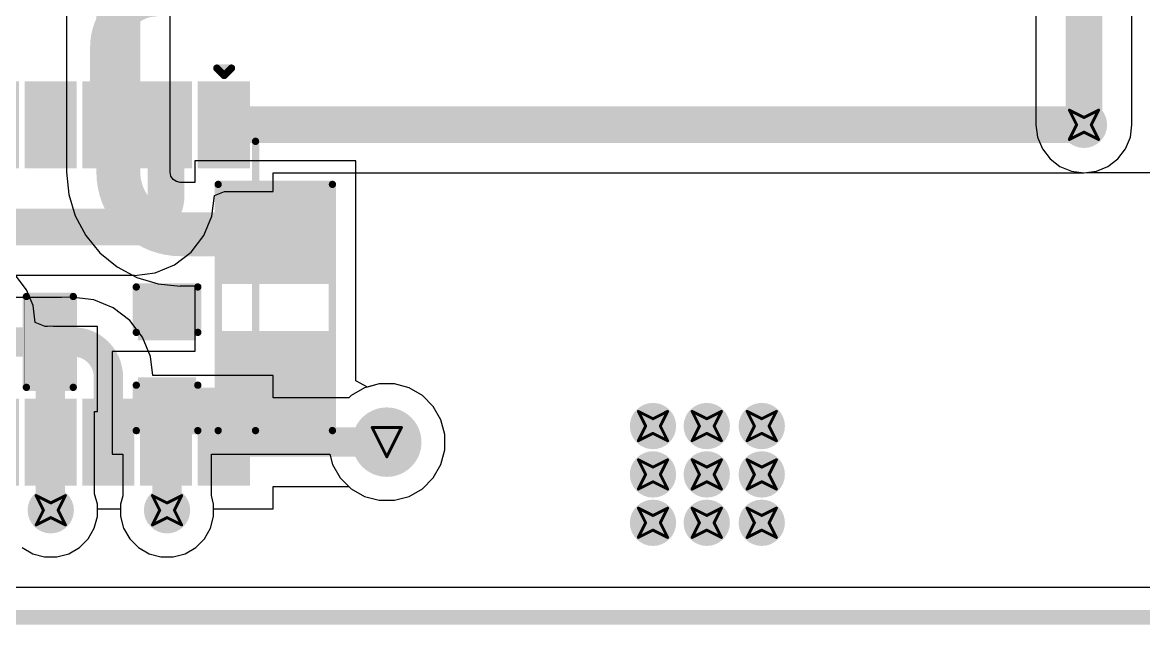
# Model space of a CAD drawing. Header units: inches. Extents: x 0 to 213, y 0 to 212.
# Drawn here: x 1.997 to 2.763, y -0.005 to 0.406 of the extents above; entities that cross this region are included whole.
import ezdxf

# ---------------------------------------------------------------- set-up
doc = ezdxf.new("R2010")
doc.units = ezdxf.units.IN
doc.header["$MEASUREMENT"] = 0
for name, color, linetype in [('Board Outline', 216, 'Continuous'), ('Bottom Layer', 5, 'Continuous'), ('Bottom Overlay', 54, 'Continuous'), ('Bottom Paste', 16, 'Continuous'), ('Bottom Solder', 6, 'Continuous'), ('Drill Drawing', 1, 'Continuous'), ('Multi-Layer', 9, 'Continuous'), ('Pad Holes', 156, 'Continuous'), ('Top Layer', 1, 'Continuous'), ('Top Overlay', 2, 'Continuous'), ('Top Paste', 8, 'Continuous'), ('Top Solder', 216, 'Continuous'), ('Via Holes', 16, 'Continuous')]:
    doc.layers.add(name, color=color, linetype=linetype)

# ---------------------------------------------------------------- blocks, each defined once
blk = doc.blocks.new('R___0402_B_26')
at = {"layer": 'Bottom Layer'}
for points in [[(-0.0095, 0.0125), (-0.0095, -0.0125), (-0.0275, -0.0125), (-0.0275, 0.0125)], [(0.0275, 0.0125), (0.0275, -0.0125), (0.0095, -0.0125), (0.0095, 0.0125)]]:
    blk.add_hatch(color=5, dxfattribs=at).paths.add_polyline_path(points)
at = {"layer": 'Bottom Paste'}
for points in [[(-0.0095, 0.0125), (-0.0095, -0.0125), (-0.0275, -0.0125), (-0.0275, 0.0125)], [(0.0275, 0.0125), (0.0275, -0.0125), (0.0095, -0.0125), (0.0095, 0.0125)]]:
    blk.add_hatch(color=16, dxfattribs=at).paths.add_polyline_path(points)
at = {"layer": 'Bottom Solder'}
for points in [[(-0.00733, 0.01467), (-0.00733, -0.01467), (-0.02967, -0.01467), (-0.02967, 0.01467)], [(0.02967, 0.01467), (0.02967, -0.01467), (0.00733, -0.01467), (0.00733, 0.01467)]]:
    blk.add_hatch(color=6, dxfattribs=at).paths.add_polyline_path(points)
at = {"layer": 'Bottom Overlay'}
for points, const_width in [([(-0.031, 0.016), (-0.031, -0.016)], 0.005), ([(-0.031, 0.016), (0.031, 0.016)], 0.005), ([(-0.032, 0.017), (0.032, 0.017)], 0.000127), ([(0.031, 0.016), (0.031, -0.016)], 0.005), ([(-0.031, -0.016), (0.031, -0.016)], 0.005)]:
    blk.add_lwpolyline(points, dxfattribs=dict(at, const_width=const_width))
for points, const_width in [([(-0.03225, 0.016, 1), (-0.02975, 0.016, 1)], 0.0025), ([(-0.03225, 0.016, 1), (-0.02975, 0.016, 1)], 0.0025), ([(-0.03203, 0.017, 1), (-0.03197, 0.017, 1)], 0.0000635), ([(0.02975, 0.016, 1), (0.03225, 0.016, 1)], 0.0025), ([(0.02975, 0.016, 1), (0.03225, 0.016, 1)], 0.0025), ([(0.03197, 0.017, 1), (0.03203, 0.017, 1)], 0.0000635), ([(-0.03225, -0.016, 1), (-0.02975, -0.016, 1)], 0.0025), ([(-0.03225, -0.016, 1), (-0.02975, -0.016, 1)], 0.0025), ([(0.02975, -0.016, 1), (0.03225, -0.016, 1)], 0.0025), ([(0.02975, -0.016, 1), (0.03225, -0.016, 1)], 0.0025)]:
    blk.add_lwpolyline(points, format="xyb", close=True, dxfattribs=dict(at, const_width=const_width))
blk = doc.blocks.new('R___1206_B_28')
at = {"layer": 'Bottom Layer'}
for points in [[(-0.08, 0.035), (-0.02, 0.035), (-0.02, -0.035), (-0.08, -0.035)], [(0.02, 0.035), (0.08, 0.035), (0.08, -0.035), (0.02, -0.035)]]:
    blk.add_hatch(color=5, dxfattribs=at).paths.add_polyline_path(points)
at = {"layer": 'Bottom Paste'}
for points in [[(-0.08, 0.035), (-0.02, 0.035), (-0.02, -0.035), (-0.08, -0.035)], [(0.02, 0.035), (0.08, 0.035), (0.08, -0.035), (0.02, -0.035)]]:
    blk.add_hatch(color=16, dxfattribs=at).paths.add_polyline_path(points)
at = {"layer": 'Bottom Solder'}
for points in [[(-0.084, 0.039), (-0.016, 0.039), (-0.016, -0.039), (-0.084, -0.039)], [(0.016, 0.039), (0.084, 0.039), (0.084, -0.039), (0.016, -0.039)]]:
    blk.add_hatch(color=6, dxfattribs=at).paths.add_polyline_path(points)
at = {"layer": 'Bottom Overlay', "const_width": 0.005}
for points in [[(-0.084, 0.039), (0.084, 0.039)], [(-0.084, 0.039), (-0.084, -0.039)], [(0.084, 0.039), (0.084, -0.039)], [(-0.084, -0.039), (0.084, -0.039)]]:
    blk.add_lwpolyline(points, dxfattribs=at)
at = {"layer": 'Bottom Overlay', "const_width": 0.0025}
for points in [[(-0.08525, 0.039, 1), (-0.08275, 0.039, 1)], [(-0.08525, 0.039, 1), (-0.08275, 0.039, 1)], [(0.08275, 0.039, 1), (0.08525, 0.039, 1)], [(0.08275, 0.039, 1), (0.08525, 0.039, 1)], [(-0.08525, -0.039, 1), (-0.08275, -0.039, 1)], [(-0.08525, -0.039, 1), (-0.08275, -0.039, 1)], [(0.08275, -0.039, 1), (0.08525, -0.039, 1)], [(0.08275, -0.039, 1), (0.08525, -0.039, 1)]]:
    blk.add_lwpolyline(points, format="xyb", close=True, dxfattribs=at)
blk = doc.blocks.new('SOP_10_35')
at = {"layer": 'Top Layer'}
for points in [[(-0.13386, 0.09252), (-0.08268, 0.09252), (-0.08268, 0.06496), (-0.13386, 0.06496)], [(0.08268, 0.09252), (0.13386, 0.09252), (0.13386, 0.06496), (0.08268, 0.06496)], [(-0.13386, 0.05315), (-0.08268, 0.05315), (-0.08268, 0.02559), (-0.13386, 0.02559)], [(0.08268, 0.05315), (0.13386, 0.05315), (0.13386, 0.02559), (0.08268, 0.02559)], [(-0.13386, 0.01378), (-0.08268, 0.01378), (-0.08268, -0.01378), (-0.13386, -0.01378)], [(0.08268, 0.01378), (0.13386, 0.01378), (0.13386, -0.01378), (0.08268, -0.01378)], [(-0.13386, -0.02559), (-0.08268, -0.02559), (-0.08268, -0.05315), (-0.13386, -0.05315)], [(0.08268, -0.02559), (0.13386, -0.02559), (0.13386, -0.05315), (0.08268, -0.05315)], [(-0.13386, -0.06496), (-0.08268, -0.06496), (-0.08268, -0.09252), (-0.13386, -0.09252)], [(0.08268, -0.06496), (0.13386, -0.06496), (0.13386, -0.09252), (0.08268, -0.09252)]]:
    blk.add_hatch(color=1, dxfattribs=at).paths.add_polyline_path(points)
at = {"layer": 'Top Paste'}
for points in [[(-0.13386, 0.09252), (-0.08268, 0.09252), (-0.08268, 0.06496), (-0.13386, 0.06496)], [(0.08268, 0.09252), (0.13386, 0.09252), (0.13386, 0.06496), (0.08268, 0.06496)], [(-0.13386, 0.05315), (-0.08268, 0.05315), (-0.08268, 0.02559), (-0.13386, 0.02559)], [(0.08268, 0.05315), (0.13386, 0.05315), (0.13386, 0.02559), (0.08268, 0.02559)], [(-0.13386, 0.01378), (-0.08268, 0.01378), (-0.08268, -0.01378), (-0.13386, -0.01378)], [(0.08268, 0.01378), (0.13386, 0.01378), (0.13386, -0.01378), (0.08268, -0.01378)], [(-0.13386, -0.02559), (-0.08268, -0.02559), (-0.08268, -0.05315), (-0.13386, -0.05315)], [(0.08268, -0.02559), (0.13386, -0.02559), (0.13386, -0.05315), (0.08268, -0.05315)], [(-0.13386, -0.06496), (-0.08268, -0.06496), (-0.08268, -0.09252), (-0.13386, -0.09252)], [(0.08268, -0.06496), (0.13386, -0.06496), (0.13386, -0.09252), (0.08268, -0.09252)]]:
    blk.add_hatch(color=8, dxfattribs=at).paths.add_polyline_path(points)
at = {"layer": 'Top Solder'}
for points in [[(-0.13786, 0.09652), (-0.07868, 0.09652), (-0.07868, 0.06096), (-0.13786, 0.06096)], [(0.07868, 0.09652), (0.13786, 0.09652), (0.13786, 0.06096), (0.07868, 0.06096)], [(-0.13786, 0.05715), (-0.07868, 0.05715), (-0.07868, 0.02159), (-0.13786, 0.02159)], [(0.07868, 0.05715), (0.13786, 0.05715), (0.13786, 0.02159), (0.07868, 0.02159)], [(-0.13786, 0.01778), (-0.07868, 0.01778), (-0.07868, -0.01778), (-0.13786, -0.01778)], [(0.07868, 0.01778), (0.13786, 0.01778), (0.13786, -0.01778), (0.07868, -0.01778)], [(-0.13786, -0.02159), (-0.07868, -0.02159), (-0.07868, -0.05715), (-0.13786, -0.05715)], [(0.07868, -0.02159), (0.13786, -0.02159), (0.13786, -0.05715), (0.07868, -0.05715)], [(-0.13786, -0.06096), (-0.07868, -0.06096), (-0.07868, -0.09652), (-0.13786, -0.09652)], [(0.07868, -0.06096), (0.13786, -0.06096), (0.13786, -0.09652), (0.07868, -0.09652)]]:
    blk.add_hatch(color=216, dxfattribs=at).paths.add_polyline_path(points)
at = {"layer": 'Top Overlay', "const_width": 0.005}
for points in [[(0.10039, 0.10039), (-0.097, 0.10039)], [(-0.14196, 0.079), (-0.14696, 0.084)], [(-0.14696, 0.074), (-0.14696, 0.084)], [(-0.14696, 0.074), (-0.14196, 0.079)], [(0.10039, -0.10039), (-0.097, -0.10039)]]:
    blk.add_lwpolyline(points, dxfattribs=at)
at = {"layer": 'Top Overlay', "const_width": 0.0025}
for points in [[(-0.09825, 0.10039, 1), (-0.09575, 0.10039, 1)], [(0.09914, 0.10039, 1), (0.10164, 0.10039, 1)], [(-0.14821, 0.084, 1), (-0.14571, 0.084, 1)], [(-0.14821, 0.084, 1), (-0.14571, 0.084, 1)], [(-0.14321, 0.079, 1), (-0.14071, 0.079, 1)], [(-0.14321, 0.079, 1), (-0.14071, 0.079, 1)], [(-0.14821, 0.074, 1), (-0.14571, 0.074, 1)], [(-0.14821, 0.074, 1), (-0.14571, 0.074, 1)], [(-0.09825, -0.10039, 1), (-0.09575, -0.10039, 1)], [(0.09914, -0.10039, 1), (0.10164, -0.10039, 1)]]:
    blk.add_lwpolyline(points, format="xyb", close=True, dxfattribs=at)
blk = doc.blocks.new('0_5___T____P___39')
at = {"layer": 'Bottom Layer'}
h = blk.add_hatch(color=5, dxfattribs=at)
edge = h.paths.add_edge_path()
edge.add_arc((0, 0), 0.01969, 0, 360)
at = {"layer": 'Bottom Solder'}
h = blk.add_hatch(color=6, dxfattribs=at)
edge = h.paths.add_edge_path()
edge.add_arc((0, 0), 0.02369, 0, 360)
at = {"layer": 'Multi-Layer'}
h = blk.add_hatch(color=9, dxfattribs=at)
edge = h.paths.add_edge_path()
edge.add_arc((0, 0), 0.01969, 0, 360)
at = {"layer": 'Pad Holes'}
h = blk.add_hatch(color=7, dxfattribs=at)
edge = h.paths.add_edge_path()
edge.add_arc((0, 0), 0.01024, 0, 360)
at = {"layer": 'Top Layer'}
h = blk.add_hatch(color=1, dxfattribs=at)
edge = h.paths.add_edge_path()
edge.add_arc((0, 0), 0.01969, 0, 360)
at = {"layer": 'Top Solder'}
h = blk.add_hatch(color=216, dxfattribs=at)
edge = h.paths.add_edge_path()
edge.add_arc((0, 0), 0.02369, 0, 360)
blk = doc.blocks.new('C___0603_B_62')
at = {"layer": 'Bottom Layer'}
for points in [[(-0.045, -0.0175), (-0.045, 0.0175), (-0.015, 0.0175), (-0.015, -0.0175)], [(0.015, -0.0175), (0.015, 0.0175), (0.045, 0.0175), (0.045, -0.0175)]]:
    blk.add_hatch(color=5, dxfattribs=at).paths.add_polyline_path(points)
at = {"layer": 'Bottom Paste'}
for points in [[(-0.045, -0.0175), (-0.045, 0.0175), (-0.015, 0.0175), (-0.015, -0.0175)], [(0.015, -0.0175), (0.015, 0.0175), (0.045, 0.0175), (0.045, -0.0175)]]:
    blk.add_hatch(color=16, dxfattribs=at).paths.add_polyline_path(points)
at = {"layer": 'Bottom Solder'}
for points in [[(-0.04736, -0.01986), (-0.04736, 0.01986), (-0.01264, 0.01986), (-0.01264, -0.01986)], [(0.01264, -0.01986), (0.01264, 0.01986), (0.04736, 0.01986), (0.04736, -0.01986)]]:
    blk.add_hatch(color=6, dxfattribs=at).paths.add_polyline_path(points)
at = {"layer": 'Bottom Overlay', "const_width": 0.005}
for points in [[(-0.018, 0.021), (-0.049, 0.021)], [(-0.049, -0.021), (-0.049, 0.021)], [(0.049, 0.021), (0.018, 0.021)], [(0.049, -0.021), (0.049, 0.021)], [(-0.018, -0.021), (-0.049, -0.021)], [(0.049, -0.021), (0.018, -0.021)]]:
    blk.add_lwpolyline(points, dxfattribs=at)
at = {"layer": 'Bottom Overlay', "const_width": 0.0025}
for points in [[(-0.05025, 0.021, 1), (-0.04775, 0.021, 1)], [(-0.05025, 0.021, 1), (-0.04775, 0.021, 1)], [(-0.01925, 0.021, 1), (-0.01675, 0.021, 1)], [(0.01675, 0.021, 1), (0.01925, 0.021, 1)], [(0.04775, 0.021, 1), (0.05025, 0.021, 1)], [(0.04775, 0.021, 1), (0.05025, 0.021, 1)], [(-0.05025, -0.021, 1), (-0.04775, -0.021, 1)], [(-0.05025, -0.021, 1), (-0.04775, -0.021, 1)], [(-0.01925, -0.021, 1), (-0.01675, -0.021, 1)], [(0.01675, -0.021, 1), (0.01925, -0.021, 1)], [(0.04775, -0.021, 1), (0.05025, -0.021, 1)], [(0.04775, -0.021, 1), (0.05025, -0.021, 1)]]:
    blk.add_lwpolyline(points, format="xyb", close=True, dxfattribs=at)

msp = doc.modelspace()

# ---------------------------------------------------------------- hatches: boundary and pattern name
at = {"layer": 'Bottom Layer'}
h = msp.add_hatch(color=5, dxfattribs=at)
edge = h.paths.add_edge_path()
edge.add_arc((2.722, 0.336), 0.01181, 0, 360)
h = msp.add_hatch(color=5, dxfattribs=at)
edge = h.paths.add_edge_path()
edge.add_arc((2.42784, 0.13045), 0.01181, 0, 360)
h = msp.add_hatch(color=5, dxfattribs=at)
edge = h.paths.add_edge_path()
edge.add_arc((2.46455, 0.13045), 0.01181, 0, 360)
h = msp.add_hatch(color=5, dxfattribs=at)
edge = h.paths.add_edge_path()
edge.add_arc((2.50208, 0.13045), 0.01181, 0, 360)
h = msp.add_hatch(color=5, dxfattribs=at)
edge = h.paths.add_edge_path()
edge.add_arc((2.42784, 0.09745), 0.01181, 0, 360)
h = msp.add_hatch(color=5, dxfattribs=at)
edge = h.paths.add_edge_path()
edge.add_arc((2.46455, 0.09745), 0.01181, 0, 360)
h = msp.add_hatch(color=5, dxfattribs=at)
edge = h.paths.add_edge_path()
edge.add_arc((2.50208, 0.09745), 0.01181, 0, 360)
h = msp.add_hatch(color=5, dxfattribs=at)
edge = h.paths.add_edge_path()
edge.add_arc((2.0168, 0.073), 0.01181, 0, 360)
h = msp.add_hatch(color=5, dxfattribs=at)
edge = h.paths.add_edge_path()
edge.add_arc((2.09618, 0.073), 0.01181, 0, 360)
h = msp.add_hatch(color=5, dxfattribs=at)
edge = h.paths.add_edge_path()
edge.add_arc((2.42784, 0.06445), 0.01181, 0, 360)
h = msp.add_hatch(color=5, dxfattribs=at)
edge = h.paths.add_edge_path()
edge.add_arc((2.46455, 0.06445), 0.01181, 0, 360)
h = msp.add_hatch(color=5, dxfattribs=at)
edge = h.paths.add_edge_path()
edge.add_arc((2.50208, 0.06445), 0.01181, 0, 360)
at = {"layer": 'Bottom Solder'}
h = msp.add_hatch(color=6, dxfattribs=at)
edge = h.paths.add_edge_path()
edge.add_arc((2.722, 0.336), 0.01581, 0, 360)
h = msp.add_hatch(color=6, dxfattribs=at)
edge = h.paths.add_edge_path()
edge.add_arc((2.42784, 0.13045), 0.01581, 0, 360)
h = msp.add_hatch(color=6, dxfattribs=at)
edge = h.paths.add_edge_path()
edge.add_arc((2.46455, 0.13045), 0.01581, 0, 360)
h = msp.add_hatch(color=6, dxfattribs=at)
edge = h.paths.add_edge_path()
edge.add_arc((2.50208, 0.13045), 0.01581, 0, 360)
h = msp.add_hatch(color=6, dxfattribs=at)
edge = h.paths.add_edge_path()
edge.add_arc((2.42784, 0.09745), 0.01581, 0, 360)
h = msp.add_hatch(color=6, dxfattribs=at)
edge = h.paths.add_edge_path()
edge.add_arc((2.46455, 0.09745), 0.01581, 0, 360)
h = msp.add_hatch(color=6, dxfattribs=at)
edge = h.paths.add_edge_path()
edge.add_arc((2.50208, 0.09745), 0.01581, 0, 360)
h = msp.add_hatch(color=6, dxfattribs=at)
edge = h.paths.add_edge_path()
edge.add_arc((2.0168, 0.073), 0.01581, 0, 360)
h = msp.add_hatch(color=6, dxfattribs=at)
edge = h.paths.add_edge_path()
edge.add_arc((2.09618, 0.073), 0.01581, 0, 360)
h = msp.add_hatch(color=6, dxfattribs=at)
edge = h.paths.add_edge_path()
edge.add_arc((2.42784, 0.06445), 0.01581, 0, 360)
h = msp.add_hatch(color=6, dxfattribs=at)
edge = h.paths.add_edge_path()
edge.add_arc((2.46455, 0.06445), 0.01581, 0, 360)
h = msp.add_hatch(color=6, dxfattribs=at)
edge = h.paths.add_edge_path()
edge.add_arc((2.50208, 0.06445), 0.01581, 0, 360)
at = {"layer": 'Top Layer'}
h = msp.add_hatch(color=1, dxfattribs=at)
edge = h.paths.add_edge_path()
edge.add_arc((2.722, 0.336), 0.01181, 0, 360)
h = msp.add_hatch(color=1, dxfattribs=at)
edge = h.paths.add_edge_path()
edge.add_arc((2.42784, 0.13045), 0.01181, 0, 360)
h = msp.add_hatch(color=1, dxfattribs=at)
edge = h.paths.add_edge_path()
edge.add_arc((2.46455, 0.13045), 0.01181, 0, 360)
h = msp.add_hatch(color=1, dxfattribs=at)
edge = h.paths.add_edge_path()
edge.add_arc((2.50208, 0.13045), 0.01181, 0, 360)
h = msp.add_hatch(color=1, dxfattribs=at)
edge = h.paths.add_edge_path()
edge.add_arc((2.42784, 0.09745), 0.01181, 0, 360)
h = msp.add_hatch(color=1, dxfattribs=at)
edge = h.paths.add_edge_path()
edge.add_arc((2.46455, 0.09745), 0.01181, 0, 360)
h = msp.add_hatch(color=1, dxfattribs=at)
edge = h.paths.add_edge_path()
edge.add_arc((2.50208, 0.09745), 0.01181, 0, 360)
h = msp.add_hatch(color=1, dxfattribs=at)
edge = h.paths.add_edge_path()
edge.add_arc((2.0168, 0.073), 0.01181, 0, 360)
h = msp.add_hatch(color=1, dxfattribs=at)
edge = h.paths.add_edge_path()
edge.add_arc((2.09618, 0.073), 0.01181, 0, 360)
h = msp.add_hatch(color=1, dxfattribs=at)
edge = h.paths.add_edge_path()
edge.add_arc((2.42784, 0.06445), 0.01181, 0, 360)
h = msp.add_hatch(color=1, dxfattribs=at)
edge = h.paths.add_edge_path()
edge.add_arc((2.46455, 0.06445), 0.01181, 0, 360)
h = msp.add_hatch(color=1, dxfattribs=at)
edge = h.paths.add_edge_path()
edge.add_arc((2.50208, 0.06445), 0.01181, 0, 360)
at = {"layer": 'Top Solder'}
h = msp.add_hatch(color=216, dxfattribs=at)
edge = h.paths.add_edge_path()
edge.add_arc((2.722, 0.336), 0.01581, 0, 360)
h = msp.add_hatch(color=216, dxfattribs=at)
edge = h.paths.add_edge_path()
edge.add_arc((2.42784, 0.13045), 0.01581, 0, 360)
h = msp.add_hatch(color=216, dxfattribs=at)
edge = h.paths.add_edge_path()
edge.add_arc((2.46455, 0.13045), 0.01581, 0, 360)
h = msp.add_hatch(color=216, dxfattribs=at)
edge = h.paths.add_edge_path()
edge.add_arc((2.50208, 0.13045), 0.01581, 0, 360)
h = msp.add_hatch(color=216, dxfattribs=at)
edge = h.paths.add_edge_path()
edge.add_arc((2.42784, 0.09745), 0.01581, 0, 360)
h = msp.add_hatch(color=216, dxfattribs=at)
edge = h.paths.add_edge_path()
edge.add_arc((2.46455, 0.09745), 0.01581, 0, 360)
h = msp.add_hatch(color=216, dxfattribs=at)
edge = h.paths.add_edge_path()
edge.add_arc((2.50208, 0.09745), 0.01581, 0, 360)
h = msp.add_hatch(color=216, dxfattribs=at)
edge = h.paths.add_edge_path()
edge.add_arc((2.0168, 0.073), 0.01581, 0, 360)
h = msp.add_hatch(color=216, dxfattribs=at)
edge = h.paths.add_edge_path()
edge.add_arc((2.09618, 0.073), 0.01581, 0, 360)
h = msp.add_hatch(color=216, dxfattribs=at)
edge = h.paths.add_edge_path()
edge.add_arc((2.42784, 0.06445), 0.01581, 0, 360)
h = msp.add_hatch(color=216, dxfattribs=at)
edge = h.paths.add_edge_path()
edge.add_arc((2.46455, 0.06445), 0.01581, 0, 360)
h = msp.add_hatch(color=216, dxfattribs=at)
edge = h.paths.add_edge_path()
edge.add_arc((2.50208, 0.06445), 0.01581, 0, 360)
at = {"layer": 'Via Holes'}
h = msp.add_hatch(color=7, dxfattribs=at)
edge = h.paths.add_edge_path()
edge.add_arc((2.722, 0.336), 0.00591, 0, 360)
h = msp.add_hatch(color=7, dxfattribs=at)
edge = h.paths.add_edge_path()
edge.add_arc((2.42784, 0.13045), 0.00591, 0, 360)
h = msp.add_hatch(color=7, dxfattribs=at)
edge = h.paths.add_edge_path()
edge.add_arc((2.46455, 0.13045), 0.00591, 0, 360)
h = msp.add_hatch(color=7, dxfattribs=at)
edge = h.paths.add_edge_path()
edge.add_arc((2.50208, 0.13045), 0.00591, 0, 360)
h = msp.add_hatch(color=7, dxfattribs=at)
edge = h.paths.add_edge_path()
edge.add_arc((2.42784, 0.09745), 0.00591, 0, 360)
h = msp.add_hatch(color=7, dxfattribs=at)
edge = h.paths.add_edge_path()
edge.add_arc((2.46455, 0.09745), 0.00591, 0, 360)
h = msp.add_hatch(color=7, dxfattribs=at)
edge = h.paths.add_edge_path()
edge.add_arc((2.50208, 0.09745), 0.00591, 0, 360)
h = msp.add_hatch(color=7, dxfattribs=at)
edge = h.paths.add_edge_path()
edge.add_arc((2.0168, 0.073), 0.00591, 0, 360)
h = msp.add_hatch(color=7, dxfattribs=at)
edge = h.paths.add_edge_path()
edge.add_arc((2.09618, 0.073), 0.00591, 0, 360)
h = msp.add_hatch(color=7, dxfattribs=at)
edge = h.paths.add_edge_path()
edge.add_arc((2.42784, 0.06445), 0.00591, 0, 360)
h = msp.add_hatch(color=7, dxfattribs=at)
edge = h.paths.add_edge_path()
edge.add_arc((2.46455, 0.06445), 0.00591, 0, 360)
h = msp.add_hatch(color=7, dxfattribs=at)
edge = h.paths.add_edge_path()
edge.add_arc((2.50208, 0.06445), 0.00591, 0, 360)

# ---------------------------------------------------------------- linework, layer by layer
at = {"layer": 'Board Outline', "const_width": 0.01}
msp.add_lwpolyline([(0, 0), (3.00697, 0)], dxfattribs=at)
at = {"layer": 'Bottom Layer'}
for p, q in [((2.68922, 1.09836), (2.68922, 0.336)), ((2.75478, 0.336), (2.75478, 1.09941)), ((2.02765, 0.50145), (2.02765, 0.3036)), ((2.09826, 0.3036), (2.09826, 0.50145)), ((2.68922, 0.336), (2.69034, 0.32752)), ((2.75366, 0.32752), (2.75478, 0.336)), ((2.69034, 0.32752), (2.69361, 0.31961)), ((2.75039, 0.31961), (2.75366, 0.32752)), ((2.69361, 0.31961), (2.69882, 0.31282)), ((2.74518, 0.31282), (2.75039, 0.31961)), ((2.22507, 0.31136), (2.11507, 0.31136)), ((2.11507, 0.31136), (2.11507, 0.29666)), ((2.22507, 0.21136), (2.22507, 0.31136)), ((2.69882, 0.31282), (2.70561, 0.30761)), ((2.70561, 0.30761), (2.71352, 0.30434)), ((2.73048, 0.30434), (2.73839, 0.30761)), ((2.73839, 0.30761), (2.74518, 0.31282)), ((2.02765, 0.3036), (2.02758, 0.3036)), ((2.02758, 0.3036), (2.02907, 0.28846)), ((2.09832, 0.3036), (2.09826, 0.3036)), ((2.09884, 0.30097), (2.09832, 0.3036)), ((2.10033, 0.29874), (2.09884, 0.30097)), ((2.10256, 0.29725), (2.10033, 0.29874)), ((2.71352, 0.30434), (2.722, 0.30322)), ((2.722, 0.30322), (2.73048, 0.30434)), ((2.10519, 0.29673), (2.10256, 0.29725)), ((2.10519, 0.29666), (2.10519, 0.29673)), ((2.11507, 0.29666), (2.10519, 0.29666)), ((2.02907, 0.28846), (2.03349, 0.2739)), ((2.03349, 0.2739), (2.04066, 0.26048)), ((2.04066, 0.26048), (2.05031, 0.24872)), ((2.05031, 0.24872), (2.06207, 0.23907)), ((2.06207, 0.23907), (2.07549, 0.23189)), ((2.00022, 0.2234), (1.99312, 0.23266)), ((2.07549, 0.23189), (2.09005, 0.22748)), ((2.00469, 0.21262), (2.00022, 0.2234)), ((2.09005, 0.22748), (2.10519, 0.22599)), ((2.10519, 0.22599), (2.10519, 0.22606)), ((2.10519, 0.22606), (2.11507, 0.22606)), ((2.11507, 0.22606), (2.11507, 0.18136)), ((2.00621, 0.20106), (2.00469, 0.21262)), ((2.22507, 0.16133), (2.22507, 0.21136)), ((2.01309, 0.19836), (2.00621, 0.20106)), ((2.01452, 0.19836), (2.01309, 0.19836)), ((2.01648, 0.19862), (2.01452, 0.19836)), ((2.01845, 0.19836), (2.01648, 0.19862)), ((2.04866, 0.19836), (2.01845, 0.19836)), ((2.04866, 0.14036), (2.04866, 0.19836)), ((2.11507, 0.18136), (2.05868, 0.18136)), ((2.05868, 0.18136), (2.05868, 0.11136)), ((2.23307, 0.15704), (2.22507, 0.16133)), ((2.24093, 0.15915), (2.23307, 0.15704)), ((2.25138, 0.15915), (2.24093, 0.15915)), ((2.26148, 0.15645), (2.25138, 0.15915)), ((2.27052, 0.15122), (2.26148, 0.15645)), ((2.27791, 0.14383), (2.27052, 0.15122)), ((2.04674, 0.08417), (2.04674, 0.14036)), ((2.04674, 0.14036), (2.04866, 0.14036)), ((2.28314, 0.13478), (2.27791, 0.14383)), ((2.28584, 0.12469), (2.28314, 0.13478)), ((2.28584, 0.11424), (2.28584, 0.12469)), ((2.05868, 0.11136), (2.06589, 0.11136)), ((2.06589, 0.11136), (2.06589, 0.08287)), ((2.12641, 0.08309), (2.12641, 0.11136)), ((2.12641, 0.11136), (2.13368, 0.11136)), ((2.13368, 0.11136), (2.13368, 0.11136)), ((2.13368, 0.11136), (2.20724, 0.11136)), ((2.20724, 0.11136), (2.20918, 0.10415)), ((2.28314, 0.10415), (2.28584, 0.11424)), ((2.20918, 0.10415), (2.2144, 0.0951)), ((2.27791, 0.0951), (2.28314, 0.10415)), ((2.2144, 0.0951), (2.22179, 0.08771)), ((2.27052, 0.08771), (2.27791, 0.0951)), ((2.22179, 0.08771), (2.23084, 0.08249)), ((2.26148, 0.08249), (2.27052, 0.08771)), ((2.04861, 0.07719), (2.04674, 0.08417)), ((2.04861, 0.06881), (2.04861, 0.07719)), ((2.06589, 0.08287), (2.06437, 0.07719)), ((2.06437, 0.07719), (2.06437, 0.06881)), ((2.12799, 0.07719), (2.12641, 0.08309)), ((2.12799, 0.06881), (2.12799, 0.07719)), ((2.23084, 0.08249), (2.24093, 0.07978)), ((2.24093, 0.07978), (2.25138, 0.07978)), ((2.25138, 0.07978), (2.26148, 0.08249)), ((2.04644, 0.06072), (2.04861, 0.06881)), ((2.06437, 0.06881), (2.06654, 0.06072)), ((2.12582, 0.06072), (2.12799, 0.06881)), ((2.04226, 0.05347), (2.04644, 0.06072)), ((2.06654, 0.06072), (2.07073, 0.05347)), ((2.12164, 0.05347), (2.12582, 0.06072)), ((1.99727, 0.04754), (2.00452, 0.04336)), ((2.02908, 0.04336), (2.03633, 0.04754)), ((2.03633, 0.04754), (2.04226, 0.05347)), ((2.07073, 0.05347), (2.07665, 0.04754)), ((2.07665, 0.04754), (2.0839, 0.04336)), ((2.10846, 0.04336), (2.11571, 0.04754)), ((2.11571, 0.04754), (2.12164, 0.05347)), ((2.00452, 0.04336), (2.01261, 0.04119)), ((2.01261, 0.04119), (2.02099, 0.04119)), ((2.02099, 0.04119), (2.02908, 0.04336)), ((2.0839, 0.04336), (2.09199, 0.04119)), ((2.09199, 0.04119), (2.10037, 0.04119)), ((2.10037, 0.04119), (2.10846, 0.04336)), ((2.81667, 0.02039), (0.1903, 0.02039))]:
    msp.add_line(p, q, dxfattribs=at)
for points, const_width in [([(2.722, 0.336), (2.722, 1.09941)], 0.025), ([(2.06295, 0.3036), (2.06295, 0.50145)], 0.03), ([(2.10519, 0.26136), (2.17007, 0.26136)], 0.03), ([(2.01648, 0.07332), (2.01648, 0.16836)], 0.02), ([(2.09615, 0.073), (2.09615, 0.14633)], 0.02), ([(2.09618, 0.14636), (2.09653, 0.14671)], 0.02), ([(2.09653, 0.14671), (2.16122, 0.14671)], 0.02), ([(2.01648, 0.07332), (2.0168, 0.073)], 0.02)]:
    msp.add_lwpolyline(points, dxfattribs=dict(at, const_width=const_width))
for points, const_width in [([(2.71575, 0.336, 1), (2.72825, 0.336, 1)], 0.0125), ([(2.05545, 0.3036, 1), (2.07045, 0.3036, 1)], 0.015), ([(2.05545, 0.3036, 1), (2.07045, 0.3036, 1)], 0.015), ([(2.09769, 0.26136, 1), (2.11269, 0.26136, 1)], 0.015), ([(2.09769, 0.26136, 1), (2.11269, 0.26136, 1)], 0.015), ([(2.16257, 0.26136, 1), (2.17757, 0.26136, 1)], 0.015), ([(2.01148, 0.16836, 1), (2.02148, 0.16836, 1)], 0.01), ([(2.09115, 0.14633, 1), (2.10115, 0.14633, 1)], 0.01), ([(2.09118, 0.14636, 1), (2.10118, 0.14636, 1)], 0.01), ([(2.09153, 0.14671, 1), (2.10153, 0.14671, 1)], 0.01), ([(2.09153, 0.14671, 1), (2.10153, 0.14671, 1)], 0.01), ([(2.15622, 0.14671, 1), (2.16622, 0.14671, 1)], 0.01), ([(2.01148, 0.07332, 1), (2.02148, 0.07332, 1)], 0.01), ([(2.01148, 0.07332, 1), (2.02148, 0.07332, 1)], 0.01), ([(2.0118, 0.073, 1), (2.0218, 0.073, 1)], 0.01), ([(2.09115, 0.073, 1), (2.10115, 0.073, 1)], 0.01)]:
    msp.add_lwpolyline(points, format="xyb", close=True, dxfattribs=dict(at, const_width=const_width))
at = {"layer": 'Bottom Layer', "const_width": 0.03}
msp.add_lwpolyline([(2.10519, 0.26136, -0.414214), (2.06295, 0.3036)], format="xyb", dxfattribs=at)
at = {"layer": 'Drill Drawing', "const_width": 0.002}
for points in [[(2.712, 0.346), (2.722, 0.341)], [(2.712, 0.346), (2.717, 0.336)], [(2.722, 0.341), (2.732, 0.346)], [(2.727, 0.336), (2.732, 0.346)], [(2.712, 0.326), (2.717, 0.336)], [(2.727, 0.336), (2.732, 0.326)], [(2.712, 0.326), (2.722, 0.331)], [(2.722, 0.331), (2.732, 0.326)], [(2.41784, 0.14045), (2.42784, 0.13545)], [(2.41784, 0.14045), (2.42284, 0.13045)], [(2.42784, 0.13545), (2.43784, 0.14045)], [(2.43284, 0.13045), (2.43784, 0.14045)], [(2.45455, 0.14045), (2.46455, 0.13545)], [(2.45455, 0.14045), (2.45955, 0.13045)], [(2.46455, 0.13545), (2.47455, 0.14045)], [(2.46955, 0.13045), (2.47455, 0.14045)], [(2.49208, 0.14045), (2.50208, 0.13545)], [(2.49208, 0.14045), (2.49708, 0.13045)], [(2.50208, 0.13545), (2.51208, 0.14045)], [(2.50708, 0.13045), (2.51208, 0.14045)], [(2.23616, 0.12947), (2.25616, 0.12947)], [(2.23616, 0.12947), (2.24616, 0.10947)], [(2.24616, 0.10947), (2.25616, 0.12947)], [(2.41784, 0.12045), (2.42284, 0.13045)], [(2.43284, 0.13045), (2.43784, 0.12045)], [(2.45455, 0.12045), (2.45955, 0.13045)], [(2.46955, 0.13045), (2.47455, 0.12045)], [(2.49208, 0.12045), (2.49708, 0.13045)], [(2.50708, 0.13045), (2.51208, 0.12045)], [(2.41784, 0.12045), (2.42784, 0.12545)], [(2.42784, 0.12545), (2.43784, 0.12045)], [(2.45455, 0.12045), (2.46455, 0.12545)], [(2.46455, 0.12545), (2.47455, 0.12045)], [(2.49208, 0.12045), (2.50208, 0.12545)], [(2.50208, 0.12545), (2.51208, 0.12045)], [(2.41784, 0.10745), (2.42784, 0.10245)], [(2.41784, 0.10745), (2.42284, 0.09745)], [(2.42784, 0.10245), (2.43784, 0.10745)], [(2.43284, 0.09745), (2.43784, 0.10745)], [(2.45455, 0.10745), (2.46455, 0.10245)], [(2.45455, 0.10745), (2.45955, 0.09745)], [(2.46455, 0.10245), (2.47455, 0.10745)], [(2.46955, 0.09745), (2.47455, 0.10745)], [(2.49208, 0.10745), (2.50208, 0.10245)], [(2.49208, 0.10745), (2.49708, 0.09745)], [(2.50208, 0.10245), (2.51208, 0.10745)], [(2.50708, 0.09745), (2.51208, 0.10745)], [(2.41784, 0.08745), (2.42284, 0.09745)], [(2.41784, 0.08745), (2.42784, 0.09245)], [(2.42784, 0.09245), (2.43784, 0.08745)], [(2.43284, 0.09745), (2.43784, 0.08745)], [(2.45455, 0.08745), (2.45955, 0.09745)], [(2.45455, 0.08745), (2.46455, 0.09245)], [(2.46455, 0.09245), (2.47455, 0.08745)], [(2.46955, 0.09745), (2.47455, 0.08745)], [(2.49208, 0.08745), (2.49708, 0.09745)], [(2.49208, 0.08745), (2.50208, 0.09245)], [(2.50208, 0.09245), (2.51208, 0.08745)], [(2.50708, 0.09745), (2.51208, 0.08745)], [(2.0068, 0.083), (2.0168, 0.078)], [(2.0068, 0.083), (2.0118, 0.073)], [(2.0168, 0.078), (2.0268, 0.083)], [(2.0218, 0.073), (2.0268, 0.083)], [(2.08618, 0.083), (2.09618, 0.078)], [(2.08618, 0.083), (2.09118, 0.073)], [(2.09618, 0.078), (2.10618, 0.083)], [(2.10118, 0.073), (2.10618, 0.083)], [(2.0068, 0.063), (2.0118, 0.073)], [(2.0068, 0.063), (2.0168, 0.068)], [(2.0168, 0.068), (2.0268, 0.063)], [(2.0218, 0.073), (2.0268, 0.063)], [(2.08618, 0.063), (2.09118, 0.073)], [(2.08618, 0.063), (2.09618, 0.068)], [(2.09618, 0.068), (2.10618, 0.063)], [(2.10118, 0.073), (2.10618, 0.063)], [(2.41784, 0.07445), (2.42784, 0.06945)], [(2.41784, 0.07445), (2.42284, 0.06445)], [(2.42784, 0.06945), (2.43784, 0.07445)], [(2.43284, 0.06445), (2.43784, 0.07445)], [(2.45455, 0.07445), (2.46455, 0.06945)], [(2.45455, 0.07445), (2.45955, 0.06445)], [(2.46455, 0.06945), (2.47455, 0.07445)], [(2.46955, 0.06445), (2.47455, 0.07445)], [(2.49208, 0.07445), (2.50208, 0.06945)], [(2.49208, 0.07445), (2.49708, 0.06445)], [(2.50208, 0.06945), (2.51208, 0.07445)], [(2.50708, 0.06445), (2.51208, 0.07445)], [(2.41784, 0.05445), (2.42284, 0.06445)], [(2.43284, 0.06445), (2.43784, 0.05445)], [(2.45455, 0.05445), (2.45955, 0.06445)], [(2.46955, 0.06445), (2.47455, 0.05445)], [(2.49208, 0.05445), (2.49708, 0.06445)], [(2.50708, 0.06445), (2.51208, 0.05445)], [(2.41784, 0.05445), (2.42784, 0.05945)], [(2.42784, 0.05945), (2.43784, 0.05445)], [(2.45455, 0.05445), (2.46455, 0.05945)], [(2.46455, 0.05945), (2.47455, 0.05445)], [(2.49208, 0.05445), (2.50208, 0.05945)], [(2.50208, 0.05945), (2.51208, 0.05445)]]:
    msp.add_lwpolyline(points, dxfattribs=at)
at = {"layer": 'Drill Drawing', "const_width": 0.001}
for points in [[(2.7115, 0.346, 1), (2.7125, 0.346, 1)], [(2.7115, 0.346, 1), (2.7125, 0.346, 1)], [(2.7315, 0.346, 1), (2.7325, 0.346, 1)], [(2.7315, 0.346, 1), (2.7325, 0.346, 1)], [(2.7165, 0.336, 1), (2.7175, 0.336, 1)], [(2.7165, 0.336, 1), (2.7175, 0.336, 1)], [(2.7215, 0.341, 1), (2.7225, 0.341, 1)], [(2.7215, 0.341, 1), (2.7225, 0.341, 1)], [(2.7265, 0.336, 1), (2.7275, 0.336, 1)], [(2.7265, 0.336, 1), (2.7275, 0.336, 1)], [(2.7215, 0.331, 1), (2.7225, 0.331, 1)], [(2.7215, 0.331, 1), (2.7225, 0.331, 1)], [(2.7115, 0.326, 1), (2.7125, 0.326, 1)], [(2.7115, 0.326, 1), (2.7125, 0.326, 1)], [(2.7315, 0.326, 1), (2.7325, 0.326, 1)], [(2.7315, 0.326, 1), (2.7325, 0.326, 1)], [(2.41734, 0.14045, 1), (2.41834, 0.14045, 1)], [(2.41734, 0.14045, 1), (2.41834, 0.14045, 1)], [(2.43734, 0.14045, 1), (2.43834, 0.14045, 1)], [(2.43734, 0.14045, 1), (2.43834, 0.14045, 1)], [(2.45405, 0.14045, 1), (2.45505, 0.14045, 1)], [(2.45405, 0.14045, 1), (2.45505, 0.14045, 1)], [(2.47405, 0.14045, 1), (2.47505, 0.14045, 1)], [(2.47405, 0.14045, 1), (2.47505, 0.14045, 1)], [(2.49158, 0.14045, 1), (2.49258, 0.14045, 1)], [(2.49158, 0.14045, 1), (2.49258, 0.14045, 1)], [(2.51158, 0.14045, 1), (2.51258, 0.14045, 1)], [(2.51158, 0.14045, 1), (2.51258, 0.14045, 1)], [(2.23566, 0.12947, 1), (2.23666, 0.12947, 1)], [(2.23566, 0.12947, 1), (2.23666, 0.12947, 1)], [(2.25566, 0.12947, 1), (2.25666, 0.12947, 1)], [(2.25566, 0.12947, 1), (2.25666, 0.12947, 1)], [(2.42234, 0.13045, 1), (2.42334, 0.13045, 1)], [(2.42234, 0.13045, 1), (2.42334, 0.13045, 1)], [(2.42734, 0.13545, 1), (2.42834, 0.13545, 1)], [(2.42734, 0.13545, 1), (2.42834, 0.13545, 1)], [(2.43234, 0.13045, 1), (2.43334, 0.13045, 1)], [(2.43234, 0.13045, 1), (2.43334, 0.13045, 1)], [(2.45905, 0.13045, 1), (2.46005, 0.13045, 1)], [(2.45905, 0.13045, 1), (2.46005, 0.13045, 1)], [(2.46405, 0.13545, 1), (2.46505, 0.13545, 1)], [(2.46405, 0.13545, 1), (2.46505, 0.13545, 1)], [(2.46905, 0.13045, 1), (2.47005, 0.13045, 1)], [(2.46905, 0.13045, 1), (2.47005, 0.13045, 1)], [(2.49658, 0.13045, 1), (2.49758, 0.13045, 1)], [(2.49658, 0.13045, 1), (2.49758, 0.13045, 1)], [(2.50158, 0.13545, 1), (2.50258, 0.13545, 1)], [(2.50158, 0.13545, 1), (2.50258, 0.13545, 1)], [(2.50658, 0.13045, 1), (2.50758, 0.13045, 1)], [(2.50658, 0.13045, 1), (2.50758, 0.13045, 1)], [(2.42734, 0.12545, 1), (2.42834, 0.12545, 1)], [(2.42734, 0.12545, 1), (2.42834, 0.12545, 1)], [(2.46405, 0.12545, 1), (2.46505, 0.12545, 1)], [(2.46405, 0.12545, 1), (2.46505, 0.12545, 1)], [(2.50158, 0.12545, 1), (2.50258, 0.12545, 1)], [(2.50158, 0.12545, 1), (2.50258, 0.12545, 1)], [(2.41734, 0.12045, 1), (2.41834, 0.12045, 1)], [(2.41734, 0.12045, 1), (2.41834, 0.12045, 1)], [(2.43734, 0.12045, 1), (2.43834, 0.12045, 1)], [(2.43734, 0.12045, 1), (2.43834, 0.12045, 1)], [(2.45405, 0.12045, 1), (2.45505, 0.12045, 1)], [(2.45405, 0.12045, 1), (2.45505, 0.12045, 1)], [(2.47405, 0.12045, 1), (2.47505, 0.12045, 1)], [(2.47405, 0.12045, 1), (2.47505, 0.12045, 1)], [(2.49158, 0.12045, 1), (2.49258, 0.12045, 1)], [(2.49158, 0.12045, 1), (2.49258, 0.12045, 1)], [(2.51158, 0.12045, 1), (2.51258, 0.12045, 1)], [(2.51158, 0.12045, 1), (2.51258, 0.12045, 1)], [(2.24566, 0.10947, 1), (2.24666, 0.10947, 1)], [(2.24566, 0.10947, 1), (2.24666, 0.10947, 1)], [(2.41734, 0.10745, 1), (2.41834, 0.10745, 1)], [(2.41734, 0.10745, 1), (2.41834, 0.10745, 1)], [(2.43734, 0.10745, 1), (2.43834, 0.10745, 1)], [(2.43734, 0.10745, 1), (2.43834, 0.10745, 1)], [(2.45405, 0.10745, 1), (2.45505, 0.10745, 1)], [(2.45405, 0.10745, 1), (2.45505, 0.10745, 1)], [(2.47405, 0.10745, 1), (2.47505, 0.10745, 1)], [(2.47405, 0.10745, 1), (2.47505, 0.10745, 1)], [(2.49158, 0.10745, 1), (2.49258, 0.10745, 1)], [(2.49158, 0.10745, 1), (2.49258, 0.10745, 1)], [(2.51158, 0.10745, 1), (2.51258, 0.10745, 1)], [(2.51158, 0.10745, 1), (2.51258, 0.10745, 1)], [(2.42734, 0.10245, 1), (2.42834, 0.10245, 1)], [(2.42734, 0.10245, 1), (2.42834, 0.10245, 1)], [(2.46405, 0.10245, 1), (2.46505, 0.10245, 1)], [(2.46405, 0.10245, 1), (2.46505, 0.10245, 1)], [(2.50158, 0.10245, 1), (2.50258, 0.10245, 1)], [(2.50158, 0.10245, 1), (2.50258, 0.10245, 1)], [(2.42234, 0.09745, 1), (2.42334, 0.09745, 1)], [(2.42234, 0.09745, 1), (2.42334, 0.09745, 1)], [(2.42734, 0.09245, 1), (2.42834, 0.09245, 1)], [(2.42734, 0.09245, 1), (2.42834, 0.09245, 1)], [(2.43234, 0.09745, 1), (2.43334, 0.09745, 1)], [(2.43234, 0.09745, 1), (2.43334, 0.09745, 1)], [(2.45905, 0.09745, 1), (2.46005, 0.09745, 1)], [(2.45905, 0.09745, 1), (2.46005, 0.09745, 1)], [(2.46405, 0.09245, 1), (2.46505, 0.09245, 1)], [(2.46405, 0.09245, 1), (2.46505, 0.09245, 1)], [(2.46905, 0.09745, 1), (2.47005, 0.09745, 1)], [(2.46905, 0.09745, 1), (2.47005, 0.09745, 1)], [(2.49658, 0.09745, 1), (2.49758, 0.09745, 1)], [(2.49658, 0.09745, 1), (2.49758, 0.09745, 1)], [(2.50158, 0.09245, 1), (2.50258, 0.09245, 1)], [(2.50158, 0.09245, 1), (2.50258, 0.09245, 1)], [(2.50658, 0.09745, 1), (2.50758, 0.09745, 1)], [(2.50658, 0.09745, 1), (2.50758, 0.09745, 1)], [(2.41734, 0.08745, 1), (2.41834, 0.08745, 1)], [(2.41734, 0.08745, 1), (2.41834, 0.08745, 1)], [(2.43734, 0.08745, 1), (2.43834, 0.08745, 1)], [(2.43734, 0.08745, 1), (2.43834, 0.08745, 1)], [(2.45405, 0.08745, 1), (2.45505, 0.08745, 1)], [(2.45405, 0.08745, 1), (2.45505, 0.08745, 1)], [(2.47405, 0.08745, 1), (2.47505, 0.08745, 1)], [(2.47405, 0.08745, 1), (2.47505, 0.08745, 1)], [(2.49158, 0.08745, 1), (2.49258, 0.08745, 1)], [(2.49158, 0.08745, 1), (2.49258, 0.08745, 1)], [(2.51158, 0.08745, 1), (2.51258, 0.08745, 1)], [(2.51158, 0.08745, 1), (2.51258, 0.08745, 1)], [(2.0063, 0.083, 1), (2.0073, 0.083, 1)], [(2.0063, 0.083, 1), (2.0073, 0.083, 1)], [(2.0163, 0.078, 1), (2.0173, 0.078, 1)], [(2.0163, 0.078, 1), (2.0173, 0.078, 1)], [(2.0263, 0.083, 1), (2.0273, 0.083, 1)], [(2.0263, 0.083, 1), (2.0273, 0.083, 1)], [(2.08568, 0.083, 1), (2.08668, 0.083, 1)], [(2.08568, 0.083, 1), (2.08668, 0.083, 1)], [(2.09568, 0.078, 1), (2.09668, 0.078, 1)], [(2.09568, 0.078, 1), (2.09668, 0.078, 1)], [(2.10568, 0.083, 1), (2.10668, 0.083, 1)], [(2.10568, 0.083, 1), (2.10668, 0.083, 1)], [(2.0113, 0.073, 1), (2.0123, 0.073, 1)], [(2.0113, 0.073, 1), (2.0123, 0.073, 1)], [(2.0163, 0.068, 1), (2.0173, 0.068, 1)], [(2.0163, 0.068, 1), (2.0173, 0.068, 1)], [(2.0213, 0.073, 1), (2.0223, 0.073, 1)], [(2.0213, 0.073, 1), (2.0223, 0.073, 1)], [(2.09068, 0.073, 1), (2.09168, 0.073, 1)], [(2.09068, 0.073, 1), (2.09168, 0.073, 1)], [(2.09568, 0.068, 1), (2.09668, 0.068, 1)], [(2.09568, 0.068, 1), (2.09668, 0.068, 1)], [(2.10068, 0.073, 1), (2.10168, 0.073, 1)], [(2.10068, 0.073, 1), (2.10168, 0.073, 1)], [(2.41734, 0.07445, 1), (2.41834, 0.07445, 1)], [(2.41734, 0.07445, 1), (2.41834, 0.07445, 1)], [(2.42734, 0.06945, 1), (2.42834, 0.06945, 1)], [(2.42734, 0.06945, 1), (2.42834, 0.06945, 1)], [(2.43734, 0.07445, 1), (2.43834, 0.07445, 1)], [(2.43734, 0.07445, 1), (2.43834, 0.07445, 1)], [(2.45405, 0.07445, 1), (2.45505, 0.07445, 1)], [(2.45405, 0.07445, 1), (2.45505, 0.07445, 1)], [(2.46405, 0.06945, 1), (2.46505, 0.06945, 1)], [(2.46405, 0.06945, 1), (2.46505, 0.06945, 1)], [(2.47405, 0.07445, 1), (2.47505, 0.07445, 1)], [(2.47405, 0.07445, 1), (2.47505, 0.07445, 1)], [(2.49158, 0.07445, 1), (2.49258, 0.07445, 1)], [(2.49158, 0.07445, 1), (2.49258, 0.07445, 1)], [(2.50158, 0.06945, 1), (2.50258, 0.06945, 1)], [(2.50158, 0.06945, 1), (2.50258, 0.06945, 1)], [(2.51158, 0.07445, 1), (2.51258, 0.07445, 1)], [(2.51158, 0.07445, 1), (2.51258, 0.07445, 1)], [(2.0063, 0.063, 1), (2.0073, 0.063, 1)], [(2.0063, 0.063, 1), (2.0073, 0.063, 1)], [(2.0263, 0.063, 1), (2.0273, 0.063, 1)], [(2.0263, 0.063, 1), (2.0273, 0.063, 1)], [(2.08568, 0.063, 1), (2.08668, 0.063, 1)], [(2.08568, 0.063, 1), (2.08668, 0.063, 1)], [(2.10568, 0.063, 1), (2.10668, 0.063, 1)], [(2.10568, 0.063, 1), (2.10668, 0.063, 1)], [(2.42234, 0.06445, 1), (2.42334, 0.06445, 1)], [(2.42234, 0.06445, 1), (2.42334, 0.06445, 1)], [(2.43234, 0.06445, 1), (2.43334, 0.06445, 1)], [(2.43234, 0.06445, 1), (2.43334, 0.06445, 1)], [(2.45905, 0.06445, 1), (2.46005, 0.06445, 1)], [(2.45905, 0.06445, 1), (2.46005, 0.06445, 1)], [(2.46905, 0.06445, 1), (2.47005, 0.06445, 1)], [(2.46905, 0.06445, 1), (2.47005, 0.06445, 1)], [(2.49658, 0.06445, 1), (2.49758, 0.06445, 1)], [(2.49658, 0.06445, 1), (2.49758, 0.06445, 1)], [(2.50658, 0.06445, 1), (2.50758, 0.06445, 1)], [(2.50658, 0.06445, 1), (2.50758, 0.06445, 1)], [(2.41734, 0.05445, 1), (2.41834, 0.05445, 1)], [(2.41734, 0.05445, 1), (2.41834, 0.05445, 1)], [(2.42734, 0.05945, 1), (2.42834, 0.05945, 1)], [(2.42734, 0.05945, 1), (2.42834, 0.05945, 1)], [(2.43734, 0.05445, 1), (2.43834, 0.05445, 1)], [(2.43734, 0.05445, 1), (2.43834, 0.05445, 1)], [(2.45405, 0.05445, 1), (2.45505, 0.05445, 1)], [(2.45405, 0.05445, 1), (2.45505, 0.05445, 1)], [(2.46405, 0.05945, 1), (2.46505, 0.05945, 1)], [(2.46405, 0.05945, 1), (2.46505, 0.05945, 1)], [(2.47405, 0.05445, 1), (2.47505, 0.05445, 1)], [(2.47405, 0.05445, 1), (2.47505, 0.05445, 1)], [(2.49158, 0.05445, 1), (2.49258, 0.05445, 1)], [(2.49158, 0.05445, 1), (2.49258, 0.05445, 1)], [(2.50158, 0.05945, 1), (2.50258, 0.05945, 1)], [(2.50158, 0.05945, 1), (2.50258, 0.05945, 1)], [(2.51158, 0.05445, 1), (2.51258, 0.05445, 1)], [(2.51158, 0.05445, 1), (2.51258, 0.05445, 1)]]:
    msp.add_lwpolyline(points, format="xyb", close=True, dxfattribs=at)
at = {"layer": 'Top Layer'}
for p, q in [((2.16869, 0.29041), (2.16869, 0.30322)), ((2.16869, 0.30322), (2.722, 0.30322)), ((2.722, 0.30322), (2.72374, 0.30345)), ((2.72374, 0.30345), (2.98658, 0.30345)), ((2.12665, 0.2736), (2.12851, 0.28769)), ((2.12851, 0.28769), (2.13538, 0.29041)), ((2.13538, 0.29041), (2.16869, 0.29041)), ((2.12121, 0.26047), (2.12665, 0.2736)), ((2.11256, 0.24919), (2.12121, 0.26047)), ((2.10128, 0.24054), (2.11256, 0.24919)), ((2.08815, 0.2351), (2.10128, 0.24054)), ((1.44591, 0.23343), (2.07406, 0.23343)), ((2.07406, 0.23325), (2.08815, 0.2351)), ((2.07406, 0.23343), (2.07406, 0.23325)), ((2.02416, 0.21812), (1.88834, 0.21812)), ((2.03216, 0.21833), (2.02416, 0.21812)), ((2.03251, 0.21828), (2.03216, 0.21833)), ((2.04626, 0.21647), (2.03251, 0.21828)), ((2.0594, 0.21103), (2.04626, 0.21647)), ((2.07068, 0.20237), (2.0594, 0.21103)), ((2.07934, 0.19109), (2.07068, 0.20237)), ((2.08478, 0.17795), (2.07934, 0.19109)), ((2.08648, 0.16506), (2.08478, 0.17795)), ((2.16869, 0.16506), (2.08648, 0.16506)), ((2.16869, 0.14972), (2.16869, 0.16506)), ((2.23084, 0.15645), (2.22179, 0.15122)), ((2.24093, 0.15915), (2.23084, 0.15645)), ((2.25138, 0.15915), (2.24093, 0.15915)), ((2.26148, 0.15645), (2.25138, 0.15915)), ((2.27052, 0.15122), (2.26148, 0.15645)), ((2.22029, 0.14972), (2.16869, 0.14972)), ((2.22179, 0.15122), (2.22029, 0.14972)), ((2.27791, 0.14383), (2.27052, 0.15122)), ((2.28314, 0.13478), (2.27791, 0.14383)), ((2.28584, 0.12469), (2.28314, 0.13478)), ((2.28584, 0.11424), (2.28584, 0.12469)), ((2.28314, 0.10415), (2.28584, 0.11424)), ((2.27791, 0.0951), (2.28314, 0.10415)), ((2.27052, 0.08771), (2.27791, 0.0951)), ((2.16869, 0.07388), (2.16869, 0.08921)), ((2.16869, 0.08921), (2.22029, 0.08921)), ((2.22029, 0.08921), (2.22179, 0.08771)), ((2.22179, 0.08771), (2.23084, 0.08249)), ((2.26148, 0.08249), (2.27052, 0.08771)), ((2.23084, 0.08249), (2.24093, 0.07978)), ((2.24093, 0.07978), (2.25138, 0.07978)), ((2.25138, 0.07978), (2.26148, 0.08249)), ((2.04861, 0.06881), (2.04861, 0.07388)), ((2.04861, 0.07388), (2.06437, 0.07388)), ((2.06437, 0.07388), (2.06437, 0.06881)), ((2.12799, 0.06881), (2.12799, 0.07388)), ((2.12799, 0.07388), (2.16869, 0.07388)), ((2.04644, 0.06072), (2.04861, 0.06881)), ((2.06437, 0.06881), (2.06654, 0.06072)), ((2.12582, 0.06072), (2.12799, 0.06881)), ((2.04226, 0.05347), (2.04644, 0.06072)), ((2.06654, 0.06072), (2.07073, 0.05347)), ((2.12164, 0.05347), (2.12582, 0.06072)), ((1.99727, 0.04754), (2.00452, 0.04336)), ((2.02908, 0.04336), (2.03633, 0.04754)), ((2.03633, 0.04754), (2.04226, 0.05347)), ((2.07073, 0.05347), (2.07665, 0.04754)), ((2.07665, 0.04754), (2.0839, 0.04336)), ((2.10846, 0.04336), (2.11571, 0.04754)), ((2.11571, 0.04754), (2.12164, 0.05347)), ((2.00452, 0.04336), (2.01261, 0.04119)), ((2.01261, 0.04119), (2.02099, 0.04119)), ((2.02099, 0.04119), (2.02908, 0.04336)), ((2.0839, 0.04336), (2.09199, 0.04119)), ((2.09199, 0.04119), (2.10037, 0.04119)), ((2.10037, 0.04119), (2.10846, 0.04336)), ((2.81667, 0.02039), (0.1903, 0.02039))]:
    msp.add_line(p, q, dxfattribs=at)
for points, const_width in [([(2.05617, 0.38927, -0.414214), (2.08935, 0.42245)], 0.025), ([(2.09554, 0.28769, -0.414214), (2.07406, 0.26621)], 0.025), ([(2.03216, 0.18786, -0.001608), (2.03232, 0.18786)], 0.02), ([(2.03232, 0.18786, -0.412331), (2.05617, 0.16385)], 0.02)]:
    msp.add_lwpolyline(points, format="xyb", dxfattribs=dict(at, const_width=const_width))
for points, const_width in [([(2.05617, 0.336), (2.05617, 0.38927)], 0.025), ([(2.09554, 0.28769), (2.09554, 0.336)], 0.025), ([(2.13491, 0.336), (2.722, 0.336)], 0.025), ([(1.44591, 0.26621), (2.07406, 0.26621)], 0.025), ([(1.88834, 0.18786), (2.03216, 0.18786)], 0.02), ([(2.05617, 0.11947), (2.05617, 0.16385)], 0.02), ([(2.0168, 0.073), (2.0168, 0.11947)], 0.015), ([(2.09554, 0.11947), (2.09586, 0.11915)], 0.015), ([(2.09586, 0.07731), (2.09586, 0.11915)], 0.015), ([(2.13491, 0.11947), (2.24616, 0.11947)], 0.02), ([(2.13491, 0.11947), (2.24616, 0.11947)], 0.02), ([(2.09586, 0.07244), (2.09586, 0.07731)], 0.015), ([(2.09586, 0.07731), (2.09618, 0.07699)], 0.015)]:
    msp.add_lwpolyline(points, dxfattribs=dict(at, const_width=const_width))
for points, const_width in [([(2.04992, 0.38927, 1), (2.06242, 0.38927, 1)], 0.0125), ([(2.04992, 0.38927, 1), (2.06242, 0.38927, 1)], 0.0125), ([(2.04992, 0.336, 1), (2.06242, 0.336, 1)], 0.0125), ([(2.08929, 0.336, 1), (2.10179, 0.336, 1)], 0.0125), ([(2.12866, 0.336, 1), (2.14116, 0.336, 1)], 0.0125), ([(2.71575, 0.336, 1), (2.72825, 0.336, 1)], 0.0125), ([(2.08929, 0.28769, 1), (2.10179, 0.28769, 1)], 0.0125), ([(2.08929, 0.28769, 1), (2.10179, 0.28769, 1)], 0.0125), ([(2.06781, 0.26621, 1), (2.08031, 0.26621, 1)], 0.0125), ([(2.06781, 0.26621, 1), (2.08031, 0.26621, 1)], 0.0125), ([(2.02716, 0.18786, 1), (2.03716, 0.18786, 1)], 0.01), ([(2.02716, 0.18786, 1), (2.03716, 0.18786, 1)], 0.01), ([(2.02732, 0.18786, 1), (2.03732, 0.18786, 1)], 0.01), ([(2.02732, 0.18786, 1), (2.03732, 0.18786, 1)], 0.01), ([(2.05117, 0.16385, 1), (2.06117, 0.16385, 1)], 0.01), ([(2.05117, 0.16385, 1), (2.06117, 0.16385, 1)], 0.01), ([(2.01305, 0.11947, 1), (2.02055, 0.11947, 1)], 0.0075), ([(2.05117, 0.11947, 1), (2.06117, 0.11947, 1)], 0.01), ([(2.09179, 0.11947, 1), (2.09929, 0.11947, 1)], 0.0075), ([(2.09211, 0.11915, 1), (2.09961, 0.11915, 1)], 0.0075), ([(2.09211, 0.11915, 1), (2.09961, 0.11915, 1)], 0.0075), ([(2.12991, 0.11947, 1), (2.13991, 0.11947, 1)], 0.01), ([(2.12991, 0.11947, 1), (2.13991, 0.11947, 1)], 0.01), ([(2.24116, 0.11947, 1), (2.25116, 0.11947, 1)], 0.01), ([(2.24116, 0.11947, 1), (2.25116, 0.11947, 1)], 0.01), ([(2.09211, 0.07731, 1), (2.09961, 0.07731, 1)], 0.0075), ([(2.09211, 0.07731, 1), (2.09961, 0.07731, 1)], 0.0075), ([(2.09211, 0.07731, 1), (2.09961, 0.07731, 1)], 0.0075), ([(2.09243, 0.07699, 1), (2.09993, 0.07699, 1)], 0.0075), ([(2.01305, 0.073, 1), (2.02055, 0.073, 1)], 0.0075), ([(2.09211, 0.07244, 1), (2.09961, 0.07244, 1)], 0.0075)]:
    msp.add_lwpolyline(points, format="xyb", close=True, dxfattribs=dict(at, const_width=const_width))

# ---------------------------------------------------------------- block references
for name, p, rotation in [('SOP_10_35', (2.05617, 0.22773), 270), ('R___1206_B_28', (2.17007, 0.21136), 90), ('C___0603_B_62', (2.09618, 0.17636), 270), ('R___0402_B_26', (2.01616, 0.18786), 90), ('0_5___T____P___39', (2.24616, 0.11947), 270)]:
    msp.add_blockref(name, p, dxfattribs=dict(rotation=rotation))

doc.saveas('drawing.dxf')
